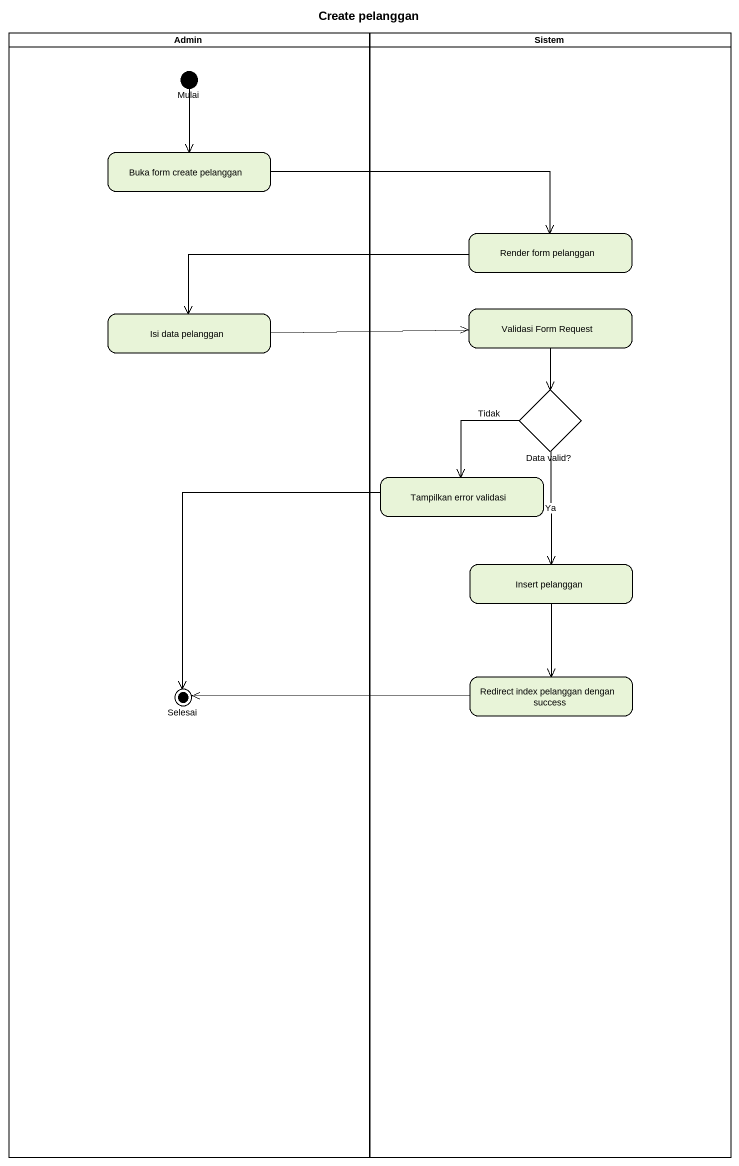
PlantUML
@startuml
title Create pelanggan
hide empty description
state Admin <<partition>> {
  state Mulai <<start>>
  state "Buka form create pelanggan" as Buka_form_create_pelanggan
  state "Isi data pelanggan" as Isi_data_pelanggan
  state Selesai <<end>>
}
state Sistem <<partition>> {
  state "Render form pelanggan" as Render_form_pelanggan
  state "Validasi Form Request" as Validasi_Form_Request
  state "Data valid?" as Data_valid <<choice>>
  state "Tampilkan error validasi" as Tampilkan_error_validasi
  state "Insert pelanggan" as Insert_pelanggan
  state "Redirect index pelanggan dengan success" as Redirect_index_pelanggan
}
Mulai --> Buka_form_create_pelanggan
Buka_form_create_pelanggan -right-> Render_form_pelanggan
Render_form_pelanggan -left-> Isi_data_pelanggan
Isi_data_pelanggan -right-> Validasi_Form_Request
Validasi_Form_Request --> Data_valid
Data_valid --> Tampilkan_error_validasi : Tidak
Data_valid --> Insert_pelanggan : Ya
Tampilkan_error_validasi --> Selesai
Insert_pelanggan --> Redirect_index_pelanggan
Redirect_index_pelanggan -left-> Selesai
@enduml
